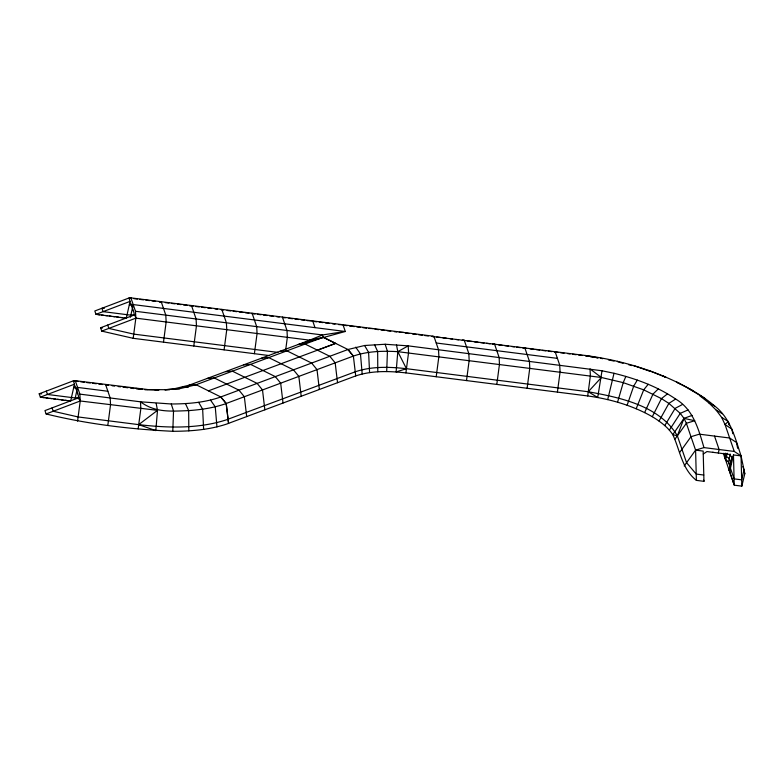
<?xml version="1.0" encoding="UTF-8"?>
<svg xmlns="http://www.w3.org/2000/svg" width="784" height="784" viewBox="0 0 784 784"><rect width="100%" height="100%" fill="white"/><g stroke="black" fill="none" stroke-linecap="round" stroke-linejoin="round"><path stroke-width="1.18" d="M77.567 421.145L80.233 400.987L79.076 397.625L44.962 410.591L46.109 413.952C87.524 424.164 130.222 429.191 172.794 431.298L173.529 410.992L171.245 403.985L140.483 401.81L79.88 394.127L75.264 380.701L73.324 380.838L39.2 393.803L40.356 397.165L70.658 401.006L74.47 384.199L73.324 380.838L78.165 381.455M386.698 371.557L387.433 351.252L385.15 344.254L364.609 345.499L347.978 349.507L220.794 396.949L226.164 403.505L228.516 423.37L355.701 375.928C371.822 370.479 389.207 371.028 405.896 372.89L587.706 395.949C610.207 399.046 632.492 405.416 652.298 416.706C660.079 421.449 667.713 426.947 672.799 434.659C680.149 450.388 681.825 468.891 696.378 480.367L703.954 481.327L703.17 451.094L695.594 450.134L684.197 465.98M78.371 399.056L78.508 395.949L75.048 385.875L73.676 387.698L76.518 388.06M134.035 315.188L134.123 313.12L130.673 303.045L129.301 304.868L132.143 305.231M385.15 344.254L408.209 345.862L602.004 370.773L597.702 397.508L588.265 391.745L406.455 368.686C389.432 366.804 371.665 366.197 355.24 371.802L228.026 419.224M107.869 424.997L110.534 404.828L110.181 397.968L105.575 384.542M268.941 355.534L133.182 338.316L135.848 318.147L135.495 311.287L130.889 297.861L128.939 298.008L94.825 310.974L95.971 314.335L126.273 318.177L130.095 301.37L128.939 298.008L131.369 298.312M138.17 428.838L140.836 408.67L140.483 401.81C155.252 412.903 171.363 411.247 188.67 410.61C201.41 409.699 214.14 407.798 226.233 403.535L228.595 423.409C210.72 429.691 191.629 431.249 172.794 431.298M163.484 342.157L166.149 321.999L165.796 315.139L161.19 301.703L159.24 301.85L161.671 302.163M193.785 346.009L196.461 325.84L196.098 318.98L191.492 305.554L189.542 305.691L193.178 306.162M224.087 349.85L226.762 329.682L226.4 322.822L221.794 309.396M254.388 353.692L257.064 333.523L256.701 326.663L252.095 313.237M285.69 349.87L287.346 337.326L286.993 330.476L282.397 317.079M405.896 372.89L408.562 352.722L408.209 345.862L397.802 351.663C382.906 350.811 367.598 351.134 353.368 356.073L226.164 403.505M436.198 376.732L438.864 356.563L438.511 349.703L433.905 336.277L130.889 297.861M466.5 380.573L469.165 360.405L468.812 353.555L464.206 340.119L462.256 340.266L464.687 340.579M496.801 384.415L499.467 364.256L499.114 357.396L494.508 343.97L492.558 344.107L496.194 344.568M527.103 388.266L529.778 368.098L529.416 361.238L524.81 347.812L522.859 347.949L526.495 348.419M557.404 392.108L560.08 371.939L559.717 365.079L555.111 351.653M587.706 395.949L590.381 375.781L590.019 368.921L601.367 377.486L623.231 382.641L643.713 389.854L661.431 398.615L668.87 403.397L680.247 413.364L683.991 418.362L686.372 423.282L695.594 450.134L696.378 480.367M728.757 462.815L728.542 461.619M731.384 476.79L731.668 477.623M729.042 463.648L729.326 464.481M42.248 397.4L44.139 397.645M46.031 397.88L47.932 398.125M49.823 398.37L51.715 398.605M53.606 398.85L55.507 399.085M57.399 399.33L59.27 399.566M61.181 399.811L63.083 400.046M64.974 400.291L66.865 400.526M68.757 400.771L70.736 400.653M75.911 388.394L76.028 388.727M46.305 391.108L47.461 394.46L75.235 397.988L77.567 387.414L107.878 391.255M77.528 393.098L77.685 393.735M97.863 314.57L99.764 314.815M101.655 315.05L103.547 315.295M105.438 315.531L107.339 315.776M109.231 316.011L111.122 316.256M113.014 316.491L114.895 316.736M116.806 316.971L118.698 317.216M120.589 317.451L122.49 317.696M124.382 317.932L126.351 317.824M131.536 305.564L131.692 306.201M132.398 308.083L133.192 304.574L345.303 331.485L343 324.772L338.629 324.605M130.379 317.255L132.839 306.436M133.143 310.258L133.309 310.895M703.748 480.141L703.954 481.327M712.636 452.299L713.391 452.388M718.32 453.015L719.114 449.516L714.508 436.09M723.24 453.642L723.995 453.74M724.465 456.641L725.259 453.142L726.415 456.494L729.267 458.464L731.178 464.059M724.759 457.484L724.543 456.288M725.043 458.317L725.837 454.818M725.327 459.159L725.122 457.974M727.16 453.23L725.621 460.002L728.463 461.962L730.276 466.647M727.042 460.982L725.7 459.649M728.463 461.962L730.267 454.063M729.62 465.324L729.982 465.814M729.365 470.91L729.149 469.714M729.649 471.743L733.471 454.936L741.047 455.896L744.8 473.673L741.831 486.139L734.255 485.178L723.318 453.279M729.933 472.585L729.728 471.4M730.227 473.428L730.512 474.261M730.796 475.104L731.09 475.947M731.952 478.465L732.236 479.298M732.53 480.141L732.815 480.974M733.109 481.817L733.393 482.66M733.677 483.493L733.971 484.336M607.708 399.595L614.019 373.282C635.706 378.603 657.139 386.355 675.661 399.046C693.223 409.238 698.632 429.436 703.963 447.595L734.265 451.437L741.047 455.896L741.831 486.139M617.567 402.192L623.231 382.641L625.857 376.398M627.122 405.259L633.737 386.022L637.323 380.083M636.187 408.748L643.713 389.854L648.221 384.268M644.634 412.58L653.003 394.078L658.354 388.874M652.298 416.706L661.431 398.615L667.547 393.833M659.05 421.057L668.87 403.397L675.661 399.046M664.783 425.555L675.171 408.346L682.541 404.446M669.389 430.112L680.247 413.364L688.078 409.914M674.985 439.128L686.372 423.282L694.751 420.734L683.991 418.362L672.799 434.659L677.356 435.826L686.568 462.678L696.212 474.075L703.787 475.035M679.591 452.554L690.988 436.708L699.357 434.169L729.659 438.011L736.441 442.47L737.675 448.33M307.847 341.736L309.69 340.168L322.449 334.964L345.303 331.485L298.155 344.519L189.14 385.189L173.881 388.854L164.846 389.756L179.477 388.746L196.108 384.738L323.243 337.267L335.63 343.382L317.461 350.183M729.924 469.371L729.071 470.067L732.099 456.758L732.668 458.444L729.679 454.455L706.952 451.574L703.287 453.995M307.838 341.618L309.69 340.168L323.243 337.267L347.978 349.507L353.368 356.073L355.73 375.938M95.971 314.335L130.095 301.37M133.182 338.316L101.734 331.113L100.577 327.761L134.701 314.796L135.848 318.147L309.69 340.168L298.155 344.519L305.123 344.078L329.809 356.289L335.18 362.845L337.532 382.7M101.734 331.113L135.848 318.147M40.356 397.165L74.47 384.199M46.109 413.952L80.233 400.987L157.496 410.346L155.82 430.622L138.719 424.634L78.116 416.951L53.214 411.247L52.067 407.886M208.446 390.844L335.63 343.402M692.164 415.383L683.991 418.362L677.356 435.826C659.56 405.612 620.291 397.615 588.265 391.745L601.367 377.486L397.802 351.663L396.459 344.705M695.594 450.134L703.963 447.595M171.245 403.985C187.984 403.946 204.947 402.564 220.843 396.978L226.233 403.535M228.105 419.264C199.43 429.015 168.423 428.044 138.719 424.634L157.496 410.346L156.163 403.388M134.299 314.629L130.859 315.158L103.076 311.63L101.93 308.279L104.36 308.318M75.235 397.988L78.684 397.459M373.302 328.614L368.931 328.447M403.613 332.455L399.232 332.289M279.986 351.301L286.954 350.85L311.64 363.061L317.01 369.617L319.362 389.481M261.817 358.072L268.785 357.631L293.471 369.842L298.841 376.398L301.193 396.263M243.648 364.854L250.615 364.403L275.302 376.614L280.672 383.17L283.024 403.035M225.478 371.636L232.446 371.185L257.132 383.396L262.503 389.952L264.855 409.816M207.309 378.407L214.277 377.957L238.963 390.177L244.334 396.724L246.686 416.588M196.108 384.738L189.14 385.189L196.108 384.738L220.843 396.978M182.025 387.325L188.356 387.08M155.056 390.001L158.927 389.991L144.687 389.579L169.609 389.726M173.881 388.854L179.477 388.746M39.2 393.803L41.63 393.852M75.264 380.701L147.617 389.54M136.318 388.766L141.1 389.236M741.047 455.896C735.137 437.952 730.472 418.039 714.606 405.955C704.199 397.116 692.468 390.05 680.316 383.886C650.602 369.068 618.292 359.797 585.413 355.495L431.955 336.424L434.385 336.728M133.79 298.626L137.425 299.086M139.846 299.39L143.492 299.851M145.912 300.164L149.548 300.625M151.969 300.929L155.604 301.389M165.306 302.624L168.942 303.085M171.363 303.388L174.999 303.849M177.429 304.163L181.065 304.623M183.485 304.927L187.121 305.388M195.608 306.466L199.244 306.926M201.664 307.23L205.3 307.691M207.731 308.004L211.366 308.465M215.002 308.925L217.423 309.229M221.059 309.69L223.489 310.003M227.125 310.464L230.761 310.925M233.181 311.228L236.817 311.689M239.238 312.003L242.873 312.463M245.304 312.767L248.94 313.228M251.36 313.531L254.996 314.002M257.426 314.306L261.062 314.766M263.483 315.07L267.119 315.531M269.539 315.844L273.185 316.305M276.821 316.765L279.241 317.069M282.877 317.53L285.298 317.843M288.933 318.304L292.569 318.765M295 319.068L298.635 319.529M301.056 319.843L304.692 320.303M307.122 320.607L312.698 320.921L315.001 327.634M313.179 321.381L316.814 321.842M319.235 322.146L322.871 322.606M325.301 322.91L328.937 323.371M332.573 323.841L334.993 324.145M344.695 325.37L347.116 325.683M349.546 325.987L354.388 326.605M356.818 326.908L360.454 327.369M362.874 327.683L366.51 328.143M374.997 329.221L378.633 329.682M381.053 329.986L384.689 330.446M387.12 330.75L390.755 331.22M394.391 331.681L396.812 331.985M405.299 333.063L408.934 333.523M412.57 333.984L416.206 334.445M418.627 334.748L422.262 335.209M424.693 335.523L428.329 335.983M436.806 337.042L440.441 337.502M442.862 337.806L446.498 338.267M450.134 338.727L452.564 339.041M456.2 339.501L458.62 339.805M467.107 340.883L471.958 341.501M474.379 341.804L478.015 342.265M480.445 342.569L484.081 343.029M486.501 343.343L490.137 343.804M498.624 344.882L502.26 345.342M504.68 345.646L508.316 346.107M511.952 346.567L514.382 346.881M516.803 347.185L520.439 347.645M530.131 348.88L533.777 349.341M536.197 349.644L539.833 350.105M542.254 350.409L545.889 350.879M548.32 351.183L551.956 351.644M554.376 351.947L558.012 352.408M560.442 352.722L564.078 353.182M567.714 353.643L570.135 353.947M572.555 354.26L576.191 354.721M578.621 355.025L582.257 355.485M436.208 342.99L557.414 358.366M135.495 311.287L322.449 334.964L323.243 337.267M100.577 327.761L102.469 327.996M277.977 352.408L133.741 334.111L108.839 328.418L107.692 325.056M80.595 381.759L84.231 382.229M86.652 382.533L90.287 382.994M92.718 383.298L96.354 383.758M98.774 384.072L102.41 384.532M106.046 384.993L108.476 385.297M112.112 385.757L114.533 386.071M118.168 386.532L120.589 386.835M123.019 387.149L127.861 387.757M130.291 388.07L133.927 388.531M135.877 388.384L142.482 389.285M585.726 355.985L587.99 356.328M590.254 356.671L593.655 357.19M595.918 357.533L598.182 357.886L585.413 355.495M600.446 358.229L602.71 358.7M608.394 359.885L614.068 361.071M602.004 370.773L614.019 373.282M618.596 362.071L623.074 363.257M628.67 364.727L632.022 365.618M649.348 371.057L633.217 365.442M680.316 383.886L676.563 382.082L693.36 390.912M663.039 375.938L665.949 377.359L648.515 370.362M688.832 388.697L704.855 398.311M699.651 395.655L708.824 402.849L714.606 405.955M708.824 402.849L716.213 410.159L722.446 413.717M716.213 410.159L721.672 417.441L728.248 421.459L729.287 424.879M347.978 349.507L353.349 356.063M355.72 347.165L360.464 353.927L362.188 373.988M210.504 400.095L215.247 406.857L216.962 426.917M364.609 345.499L368.607 352.388L369.587 372.596M198.656 402.329L202.654 409.228L203.634 429.436M721.672 417.441L725.053 424.585L734.265 451.437M374.468 344.519L377.653 351.497L377.8 371.783M185.494 403.633L188.67 410.61L188.826 430.896M742.869 466.607L744.016 469.969L741.664 479.837L734.089 478.877L729.865 466.568M743.644 470.312L744.8 473.673M732.824 433.728L731.835 429.044L725.053 424.585L728.248 421.459L728.953 424.889M617.42 361.277L617.478 361.777M79.88 394.127L80.233 400.987M733.471 454.936L734.255 485.178M397.802 351.663L396.116 371.939L406.455 368.686L397.802 351.663"/></g></svg>
